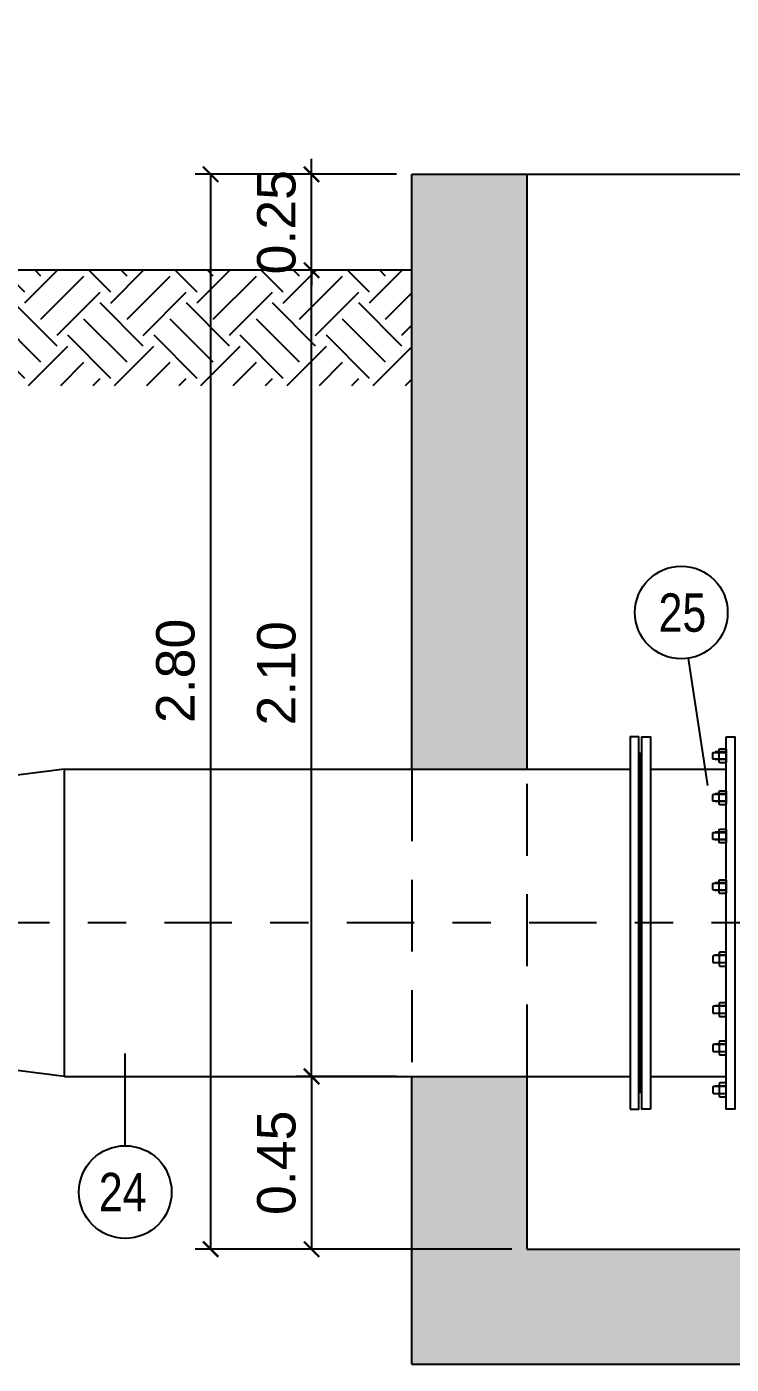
# Model space of a CAD drawing. Header units: feet. Extents: x 0 to 285115, y 0 to 9111421.
# Drawn here: x 285107.364 to 285109.199, y 9111354.56 to 9111358.044 of the extents above; entities that cross this region are included whole.
import ezdxf
from ezdxf.enums import TextEntityAlignment as Align

# ---------------------------------------------------------------- set-up
doc = ezdxf.new("R2010")
doc.units = ezdxf.units.FT
doc.header["$MEASUREMENT"] = 0
doc.linetypes.add('DASHDOT', pattern=[1, 0.5, -0.25, 0, -0.25])
doc.linetypes.add('HIDDEN', pattern=[0.375, 0.25, -0.125])
doc.layers.get('0').update_dxf_attribs({"linetype": 'CONTINUOUS'})
doc.layers.get('DEFPOINTS').update_dxf_attribs({"linetype": 'CONTINUOUS'})
for name, color, linetype in [('06', 6, 'CONTINUOUS'), ('EIXO', 1, 'DASHDOT'), ('H-SA-CONTORNO', 2, 'CONTINUOUS'), ('H-SA-DIM', 1, 'CONTINUOUS'), ('H-SA-ESTRUTURA (CORTE)', 5, 'CONTINUOUS'), ('H-SA-HTC CONCRETO', 253, 'CONTINUOUS'), ('H-SA-TUBOS', 3, 'CONTINUOUS'), ('INDIC', 2, 'CONTINUOUS')]:
    doc.layers.add(name, color=color, linetype=linetype)
doc.styles.add('EGC_Arial_2.0mm', font='arial.ttf', dxfattribs={"width": 0.8, "height": 2})
doc.styles.get("Standard").update_dxf_attribs({"font": 'arial.ttf'})
doc.dimstyles.new('Copy of EGC_2.0mm', dxfattribs={"dimtxt": 0.1, "dimasz": 0.04, "dimexe": 0.04, "dimexo": 0.04, "dimgap": 0.04, "dimtad": 1, "dimzin": 1, "dimdsep": 46, "dimtxsty": 'Standard', "dimblk": 'ARCHTICK', "dimcen": 0, "dimclrd": 1, "dimclre": 1, "dimclrt": 2, "dimazin": 0, "dimtfac": 1, "dimtix": 1, "dimtmove": 1, "dimatfit": 3, "dimldrblk": 'NONE', "dimfxl": 0.002, "dimtolj": 1, "dimtzin": 0, "dimlwd": -1, "dimarcsym": 0})

# ---------------------------------------------------------------- blocks, each defined once
blk = doc.blocks.new('_ArchTick')
at = {"color": 0, "linetype": 'ByBlock', "const_width": 0.15}
blk.add_lwpolyline([(-0.5, -0.5), (0.5, 0.5)], dxfattribs=at)
blk = doc.blocks.new('*D1261')
at = {"layer": 'DEFPOINTS', "color": 0, "transparency": 16777216}
for p in [(285108.3676, 9111357.6593), (285107.8432, 9111354.8593), (285108.6676, 9111354.8593)]:
    blk.add_point(p, dxfattribs=at)
at = {"layer": 'H-SA-DIM', "color": 1, "lineweight": -2, "transparency": 16777216}
for p, q in [((285108.3276, 9111357.6593), (285107.8032, 9111357.6593)), ((285108.6276, 9111354.8593), (285107.8032, 9111354.8593))]:
    blk.add_line(p, q, dxfattribs=at)
at = {"layer": 'H-SA-DIM', "color": 1, "transparency": 16777216}
blk.add_line((285107.8432, 9111357.6593), (285107.8432, 9111354.8593), dxfattribs=at)
at = {"layer": 'H-SA-DIM', "color": 1, "transparency": 16777216, "xscale": 0.04, "yscale": 0.04, "zscale": 0.04}
for p, rotation in [((285107.8432, 9111357.6593), 90), ((285107.8432, 9111354.8593), 270)]:
    blk.add_blockref('_ArchTick', p, dxfattribs=dict(at, rotation=rotation))
at = {"layer": 'H-SA-DIM', "color": 2, "transparency": 16777216, "insert": (285107.7521, 9111356.3656), "char_height": 0.1, "attachment_point": 5, "rotation": 90}
blk.add_mtext('\\A1;2.80', dxfattribs=at)
blk = doc.blocks.new('_None')
blk = doc.blocks.new('*D1258')
at = {"layer": 'DEFPOINTS', "color": 0, "transparency": 16777216}
for p in [(285108.3676, 9111355.3093), (285108.1062, 9111354.8593), (285108.6676, 9111354.8593)]:
    blk.add_point(p, dxfattribs=at)
at = {"layer": 'H-SA-DIM', "color": 1, "lineweight": -2, "transparency": 16777216}
for p, q in [((285108.3276, 9111355.3093), (285108.0662, 9111355.3093)), ((285108.6276, 9111354.8593), (285108.0662, 9111354.8593))]:
    blk.add_line(p, q, dxfattribs=at)
at = {"layer": 'H-SA-DIM', "color": 1, "transparency": 16777216}
blk.add_line((285108.1062, 9111355.3093), (285108.1062, 9111354.8593), dxfattribs=at)
at = {"layer": 'H-SA-DIM', "color": 1, "transparency": 16777216, "xscale": 0.04, "yscale": 0.04, "zscale": 0.04}
for p, rotation in [((285108.1062, 9111355.3093), 90), ((285108.1062, 9111354.8593), 270)]:
    blk.add_blockref('_ArchTick', p, dxfattribs=dict(at, rotation=rotation))
at = {"layer": 'H-SA-DIM', "color": 2, "transparency": 16777216, "insert": (285108.0151, 9111355.0843), "char_height": 0.1, "attachment_point": 5, "rotation": 90}
blk.add_mtext('\\A1;0.45', dxfattribs=at)
blk = doc.blocks.new('*D1259')
at = {"layer": 'DEFPOINTS', "color": 0, "transparency": 16777216}
for p in [(285108.1062, 9111357.4093), (285108.3676, 9111357.4093), (285108.3676, 9111355.3093)]:
    blk.add_point(p, dxfattribs=at)
at = {"layer": 'H-SA-DIM', "color": 1, "lineweight": -2, "transparency": 16777216}
for p, q in [((285108.3276, 9111357.4093), (285108.0662, 9111357.4093)), ((285108.3276, 9111355.3093), (285108.0662, 9111355.3093))]:
    blk.add_line(p, q, dxfattribs=at)
at = {"layer": 'H-SA-DIM', "color": 1, "transparency": 16777216}
blk.add_line((285108.1062, 9111355.3093), (285108.1062, 9111357.4093), dxfattribs=at)
at = {"layer": 'H-SA-DIM', "color": 1, "transparency": 16777216, "xscale": 0.04, "yscale": 0.04, "zscale": 0.04}
for p, rotation in [((285108.1062, 9111357.4093), 90), ((285108.1062, 9111355.3093), 270)]:
    blk.add_blockref('_ArchTick', p, dxfattribs=dict(at, rotation=rotation))
at = {"layer": 'H-SA-DIM', "color": 2, "transparency": 16777216, "insert": (285108.0151, 9111356.3593), "char_height": 0.1, "attachment_point": 5, "rotation": 90}
blk.add_mtext('\\A1;2.10', dxfattribs=at)
blk = doc.blocks.new('*D1260')
at = {"layer": 'DEFPOINTS', "color": 0, "transparency": 16777216}
for p in [(285108.1062, 9111357.6593), (285108.3656, 9111357.6593), (285108.3656, 9111357.4093)]:
    blk.add_point(p, dxfattribs=at)
at = {"layer": 'H-SA-DIM', "color": 1, "transparency": 16777216}
for p, q in [((285108.1062, 9111357.6593), (285108.1062, 9111357.6993)), ((285108.1062, 9111357.4093), (285108.1062, 9111357.6593)), ((285108.1062, 9111357.4093), (285108.1062, 9111357.3693))]:
    blk.add_line(p, q, dxfattribs=at)
at = {"layer": 'H-SA-DIM', "color": 1, "lineweight": -2, "transparency": 16777216}
for p, q in [((285108.3256, 9111357.6593), (285108.0662, 9111357.6593)), ((285108.3256, 9111357.4093), (285108.0662, 9111357.4093))]:
    blk.add_line(p, q, dxfattribs=at)
at = {"layer": 'H-SA-DIM', "color": 1, "transparency": 16777216, "xscale": 0.04, "yscale": 0.04, "zscale": 0.04}
for p, rotation in [((285108.1062, 9111357.6593), 270), ((285108.1062, 9111357.4093), 90)]:
    blk.add_blockref('_ArchTick', p, dxfattribs=dict(at, rotation=rotation))
at = {"layer": 'H-SA-DIM', "color": 2, "transparency": 16777216, "insert": (285108.0151, 9111357.5343), "char_height": 0.1, "attachment_point": 5, "rotation": 90}
blk.add_mtext('\\A1;0.25', dxfattribs=at)

msp = doc.modelspace()

# ---------------------------------------------------------------- hatches: boundary and pattern name
h = msp.add_hatch()
h.set_pattern_fill('EARTH', color=251, scale=0.025, angle=45, style=0)
h.set_pattern_definition([(45, (285158.85506, 9111337.70759), (2e-17, 0.2245064), [0.15875, -0.15875]), (45, (285158.81296, 9111337.74968), (2e-17, 0.2245064), [0.15875, -0.15875]), (45, (285158.77087, 9111337.79178), (2e-17, 0.2245064), [0.15875, -0.15875]), (135, (285158.77087, 9111337.81984), (-0.2245064, 2e-17), [0.15875, -0.15875]), (135, (285158.81296, 9111337.86193), (-0.2245064, 2e-17), [0.15875, -0.15875]), (135, (285158.85506, 9111337.90403), (-0.2245064, 2e-17), [0.15875, -0.15875])])
h.paths.add_polyline_path([(285106.3676, 9111357.4093), (285106.3676, 9111357.1093), (285108.3676, 9111357.1093), (285108.3676, 9111357.4093)])
at = {"layer": 'H-SA-HTC CONCRETO'}
h = msp.add_hatch(color=256, dxfattribs=at)
h.dxf.hatch_style = 1
h.paths.add_polyline_path([(285099.4276, 9111357.6793), (285099.3776, 9111357.6793), (285099.3776, 9111357.7093), (285098.0676, 9111357.7093), (285098.0676, 9111358.7093), (285097.7676, 9111358.7093), (285097.7676, 9111357.7093), (285096.7676, 9111357.7093), (285096.7676, 9111357.4093), (285097.7676, 9111357.4093), (285097.7676, 9111357.1919), (285098.0676, 9111357.1919), (285098.0676, 9111357.4093), (285099.4276, 9111357.4093)])
h.paths.add_polyline_path([(285098.0676, 9111361.7093), (285097.7676, 9111361.7093), (285097.7676, 9111360.2093), (285098.0676, 9111360.2093)])
h.paths.add_polyline_path([(285098.0676, 9111363.8782), (285098.0676, 9111364.9406), (285097.7676, 9111364.9406), (285097.7676, 9111364.599), (285097.2176, 9111364.599), (285097.2176, 9111365.4529), (285097.0676, 9111365.4529), (285097.0676, 9111364.4282), (285097.7676, 9111364.4282), (285097.7676, 9111363.8782), (285097.7676, 9111362.7093), (285098.0676, 9111362.7093)])
h.paths.add_polyline_path([(285102.5676, 9111363.7282), (285106.0676, 9111363.7282), (285106.0676, 9111364.4282), (285102.5676, 9111364.4282), (285102.2676, 9111364.4282), (285101.4679, 9111363.7282), (285102.2676, 9111363.7282), (285102.2676, 9111357.7093), (285102.5676, 9111357.7093)])
h.paths.add_polyline_path([(285101.4676, 9111363.7282), (285102.2676, 9111364.4282), (285098.0676, 9111364.4282), (285098.0676, 9111363.7282), (285101.4676, 9111363.7282)])
h.paths.add_polyline_path([(285106.3676, 9111364.4282), (285107.0676, 9111364.4282), (285107.0676, 9111365.4529), (285106.9176, 9111365.4529), (285106.9176, 9111364.599), (285106.3676, 9111364.599), (285106.3676, 9111364.9406), (285106.0676, 9111364.9406), (285106.0676, 9111363.8782), (285106.0676, 9111362.8495), (285106.3676, 9111362.6802), (285106.3676, 9111363.8782)])
h.paths.add_polyline_path([(285106.3676, 9111362.6802), (285106.0676, 9111362.8495), (285106.0676, 9111362.7093), (285106.3676, 9111362.7093)], flags=17)
h.paths.add_polyline_path([(285102.3992, 9111364.9717), (285102.2995, 9111364.9745), (285102.2995, 9111364.4465), (285102.3992, 9111364.4465)])
h.paths.add_polyline_path([(285101.8357, 9111364.9745), (285101.736, 9111364.9717), (285101.736, 9111364.4465), (285101.8357, 9111364.4465)])
h.paths.add_polyline_path([(285102.5676, 9111357.0593), (285102.5678, 9111357.7093), (285101.9676, 9111357.7093), (285101.9676, 9111357.1593), (285102.2676, 9111357.1593), (285102.2676, 9111356.0093), (285102.4064, 9111356.0093), (285102.4064, 9111356.0943), (285102.4289, 9111356.0943), (285102.4289, 9111356.0093), (285102.5676, 9111356.0093)])
h.paths.add_polyline_path([(285100.9676, 9111357.3704), (285100.9676, 9111357.7093), (285100.2786, 9111357.7093), (285100.2766, 9111357.6793), (285100.2276, 9111357.6793), (285100.2276, 9111357.4093), (285100.6676, 9111357.4093), (285100.6676, 9111357.1593), (285100.9676, 9111357.1593)])
h.paths.add_polyline_path([(285098.0676, 9111357.7245), (285097.7676, 9111357.1919)], flags=17)
h.paths.add_polyline_path([(285098.0676, 9111357.1919), (285097.7676, 9111357.1919), (285097.7676, 9111357.0593), (285098.0676, 9111357.0593)])
h.paths.add_polyline_path([(285110.9676, 9111357.6593), (285110.6676, 9111357.6593), (285110.6676, 9111356.1093), (285110.9676, 9111356.1092)])
h.paths.add_polyline_path([(285108.6676, 9111357.6593), (285108.3676, 9111357.6593), (285108.3676, 9111356.1093), (285108.6676, 9111356.1093)])
h.paths.add_polyline_path([(285108.6676, 9111355.3093), (285108.3676, 9111355.3093), (285108.3676, 9111354.6093), (285108.6676, 9111354.6093)], flags=17)
h.paths.add_polyline_path([(285110.9676, 9111354.5596), (285110.9676, 9111355.3093), (285110.6676, 9111355.3093), (285110.6676, 9111354.8593), (285108.6676, 9111354.8593), (285108.6676, 9111354.6093), (285108.3676, 9111354.6093), (285108.3676, 9111354.5596)])

# ---------------------------------------------------------------- linework, layer by layer
at = {"layer": '06'}
msp.add_line((285108.3676, 9111357.4093), (285106.3676, 9111357.4093), dxfattribs=at)
at = {"layer": 'EIXO', "ltscale": 0.35}
msp.add_line((285111.2233, 9111355.7093), (285101.4676, 9111355.7093), dxfattribs=at)
at = {"layer": 'H-SA-CONTORNO', "ltscale": 0.75}
msp.add_line((285108.6676, 9111357.6593), (285110.6676, 9111357.6593), dxfattribs=at)
at = {"layer": 'H-SA-CONTORNO', "color": 1, "linetype": 'HIDDEN', "ltscale": 0.75}
for p, q in [((285108.6676, 9111355.3093), (285108.6676, 9111356.1593)), ((285108.3676, 9111356.1093), (285108.3676, 9111355.3093))]:
    msp.add_line(p, q, dxfattribs=at)
at = {"layer": 'H-SA-ESTRUTURA (CORTE)'}
for p, q in [((285108.3676, 9111356.1093), (285108.3676, 9111357.6593)), ((285108.3676, 9111357.6593), (285108.6676, 9111357.6593)), ((285108.6676, 9111356.1093), (285108.6676, 9111357.6593)), ((285108.3676, 9111354.5596), (285108.3676, 9111355.3093)), ((285108.6676, 9111354.8593), (285108.6676, 9111355.3093)), ((285108.6676, 9111354.8593), (285110.6676, 9111354.8593)), ((285108.3676, 9111354.5596), (285110.9676, 9111354.5596))]:
    msp.add_line(p, q, dxfattribs=at)
at = {"layer": 'H-SA-TUBOS'}
for p, q in [((285109.1861, 9111356.1545), (285109.1571, 9111356.1545)), ((285109.1861, 9111356.1345), (285109.1571, 9111356.1345)), ((285109.1699, 9111356.1535), (285109.1843, 9111356.1535)), ((285109.1843, 9111356.1355), (285109.1699, 9111356.1355)), ((285107.4626, 9111356.1093), (285106.6626, 9111356.0093)), ((285107.4626, 9111355.3093), (285107.4626, 9111356.1093)), ((285107.4626, 9111356.1093), (285108.3676, 9111356.1093)), ((285108.3676, 9111356.1093), (285108.6676, 9111356.1093)), ((285108.6676, 9111356.1093), (285108.9361, 9111356.1093)), ((285108.9891, 9111356.1093), (285109.1861, 9111356.1093)), ((285109.1861, 9111356.0452), (285109.1571, 9111356.0452)), ((285109.1861, 9111356.0252), (285109.1571, 9111356.0252)), ((285109.1699, 9111356.0442), (285109.1843, 9111356.0442)), ((285109.1843, 9111356.0262), (285109.1699, 9111356.0262)), ((285109.1861, 9111355.9456), (285109.1571, 9111355.9456)), ((285109.1861, 9111355.9256), (285109.1571, 9111355.9256)), ((285109.1699, 9111355.9446), (285109.1843, 9111355.9446)), ((285109.1843, 9111355.9266), (285109.1699, 9111355.9266)), ((285109.1861, 9111355.8138), (285109.1571, 9111355.8138)), ((285109.1699, 9111355.8128), (285109.1843, 9111355.8128)), ((285109.1861, 9111355.7938), (285109.1571, 9111355.7938)), ((285109.1843, 9111355.7948), (285109.1699, 9111355.7948)), ((285109.1861, 9111355.6249), (285109.1571, 9111355.6249)), ((285109.1861, 9111355.6049), (285109.1571, 9111355.6049)), ((285109.1843, 9111355.6239), (285109.1699, 9111355.6239)), ((285109.1699, 9111355.6059), (285109.1843, 9111355.6059)), ((285109.1861, 9111355.4931), (285109.1571, 9111355.4931)), ((285109.1861, 9111355.4731), (285109.1571, 9111355.4731)), ((285109.1843, 9111355.4921), (285109.1699, 9111355.4921)), ((285109.1699, 9111355.4741), (285109.1843, 9111355.4741)), ((285107.4626, 9111355.3093), (285106.6626, 9111355.4093)), ((285109.1861, 9111355.3935), (285109.1571, 9111355.3935)), ((285109.1843, 9111355.3925), (285109.1699, 9111355.3925)), ((285109.1861, 9111355.3735), (285109.1571, 9111355.3735)), ((285109.1699, 9111355.3745), (285109.1843, 9111355.3745)), ((285107.4626, 9111355.3093), (285108.3676, 9111355.3093)), ((285108.3676, 9111355.3093), (285108.6676, 9111355.3093)), ((285108.6676, 9111355.3093), (285108.9361, 9111355.3093)), ((285108.9891, 9111355.3093), (285109.1861, 9111355.3093)), ((285109.1861, 9111355.2842), (285109.1571, 9111355.2842)), ((285109.1861, 9111355.2642), (285109.1571, 9111355.2642)), ((285109.1843, 9111355.2832), (285109.1699, 9111355.2832)), ((285109.1699, 9111355.2652), (285109.1843, 9111355.2652))]:
    msp.add_line(p, q, dxfattribs=at)
for points in [[(285108.9361, 9111355.2243), (285108.9586, 9111355.2243), (285108.9586, 9111356.1943), (285108.9361, 9111356.1943)], [(285108.9891, 9111355.2243), (285108.9666, 9111355.2243), (285108.9666, 9111356.1943), (285108.9891, 9111356.1943)], [(285109.1861, 9111356.1943), (285109.2086, 9111356.1943), (285109.2086, 9111355.2243), (285109.1861, 9111355.2243)]]:
    msp.add_lwpolyline(points, close=True, dxfattribs=at)
for points in [[(285109.1861, 9111356.1283, -0.414214), (285109.1843, 9111356.1265), (285109.1699, 9111356.1265, -0.414214), (285109.1681, 9111356.1283), (285109.1681, 9111356.1607, -0.414214), (285109.1699, 9111356.1625), (285109.1843, 9111356.1625, -0.414214), (285109.1861, 9111356.1607)], [(285109.1861, 9111356.019, -0.414214), (285109.1843, 9111356.0172), (285109.1699, 9111356.0172, -0.414214), (285109.1681, 9111356.019), (285109.1681, 9111356.0514, -0.414214), (285109.1699, 9111356.0532), (285109.1843, 9111356.0532, -0.414214), (285109.1861, 9111356.0514)], [(285109.1861, 9111355.9194, -0.414214), (285109.1843, 9111355.9176), (285109.1699, 9111355.9176, -0.414214), (285109.1681, 9111355.9194), (285109.1681, 9111355.9518, -0.414214), (285109.1699, 9111355.9536), (285109.1843, 9111355.9536, -0.414214), (285109.1861, 9111355.9518)], [(285109.1861, 9111355.7876, -0.414214), (285109.1843, 9111355.7858), (285109.1699, 9111355.7858, -0.414214), (285109.1681, 9111355.7876), (285109.1681, 9111355.82, -0.414214), (285109.1699, 9111355.8218), (285109.1843, 9111355.8218, -0.414214), (285109.1861, 9111355.82)], [(285109.1861, 9111355.6311, 0.414214), (285109.1843, 9111355.6329), (285109.1699, 9111355.6329, 0.414214), (285109.1681, 9111355.6311), (285109.1681, 9111355.5987, 0.414214), (285109.1699, 9111355.5969), (285109.1843, 9111355.5969, 0.414214), (285109.1861, 9111355.5987)], [(285109.1861, 9111355.4993, 0.414214), (285109.1843, 9111355.5011), (285109.1699, 9111355.5011, 0.414214), (285109.1681, 9111355.4993), (285109.1681, 9111355.4669, 0.414214), (285109.1699, 9111355.4651), (285109.1843, 9111355.4651, 0.414214), (285109.1861, 9111355.4669)], [(285109.1861, 9111355.3997, 0.414214), (285109.1843, 9111355.4015), (285109.1699, 9111355.4015, 0.414214), (285109.1681, 9111355.3997), (285109.1681, 9111355.3673, 0.414214), (285109.1699, 9111355.3655), (285109.1843, 9111355.3655, 0.414214), (285109.1861, 9111355.3673)], [(285109.1861, 9111355.2904, 0.414214), (285109.1843, 9111355.2922), (285109.1699, 9111355.2922, 0.414214), (285109.1681, 9111355.2904), (285109.1681, 9111355.258, 0.414214), (285109.1699, 9111355.2562), (285109.1843, 9111355.2562, 0.414214), (285109.1861, 9111355.258)]]:
    msp.add_lwpolyline(points, format="xyb", close=True, dxfattribs=at)
for points in [[(285108.9586, 9111355.2683), (285108.9626, 9111355.2683), (285108.9626, 9111356.1503), (285108.9586, 9111356.1503)], [(285108.9666, 9111355.2683), (285108.9626, 9111355.2683), (285108.9626, 9111356.1503), (285108.9666, 9111356.1503)], [(285109.1681, 9111356.1526), (285109.1699, 9111356.1535), (285109.1681, 9111356.1544)], [(285109.1681, 9111356.1346), (285109.1699, 9111356.1355), (285109.1681, 9111356.1364)], [(285109.1861, 9111356.1544), (285109.1843, 9111356.1535), (285109.1861, 9111356.1526)], [(285109.1861, 9111356.1364), (285109.1843, 9111356.1355), (285109.1861, 9111356.1346)], [(285109.1681, 9111356.0433), (285109.1699, 9111356.0442), (285109.1681, 9111356.0451)], [(285109.1681, 9111356.0253), (285109.1699, 9111356.0262), (285109.1681, 9111356.0271)], [(285109.1861, 9111356.0451), (285109.1843, 9111356.0442), (285109.1861, 9111356.0433)], [(285109.1861, 9111356.0271), (285109.1843, 9111356.0262), (285109.1861, 9111356.0253)], [(285109.1681, 9111355.9437), (285109.1699, 9111355.9446), (285109.1681, 9111355.9455)], [(285109.1681, 9111355.9257), (285109.1699, 9111355.9266), (285109.1681, 9111355.9275)], [(285109.1861, 9111355.9455), (285109.1843, 9111355.9446), (285109.1861, 9111355.9437)], [(285109.1861, 9111355.9275), (285109.1843, 9111355.9266), (285109.1861, 9111355.9257)], [(285109.1681, 9111355.8119), (285109.1699, 9111355.8128), (285109.1681, 9111355.8137)], [(285109.1861, 9111355.8137), (285109.1843, 9111355.8128), (285109.1861, 9111355.8119)], [(285109.1681, 9111355.7939), (285109.1699, 9111355.7948), (285109.1681, 9111355.7957)], [(285109.1861, 9111355.7957), (285109.1843, 9111355.7948), (285109.1861, 9111355.7939)], [(285109.1681, 9111355.6248), (285109.1699, 9111355.6239), (285109.1681, 9111355.623)], [(285109.1681, 9111355.6068), (285109.1699, 9111355.6059), (285109.1681, 9111355.605)], [(285109.1861, 9111355.623), (285109.1843, 9111355.6239), (285109.1861, 9111355.6248)], [(285109.1861, 9111355.605), (285109.1843, 9111355.6059), (285109.1861, 9111355.6068)], [(285109.1681, 9111355.493), (285109.1699, 9111355.4921), (285109.1681, 9111355.4912)], [(285109.1681, 9111355.475), (285109.1699, 9111355.4741), (285109.1681, 9111355.4732)], [(285109.1861, 9111355.4912), (285109.1843, 9111355.4921), (285109.1861, 9111355.493)], [(285109.1861, 9111355.4732), (285109.1843, 9111355.4741), (285109.1861, 9111355.475)], [(285109.1681, 9111355.3934), (285109.1699, 9111355.3925), (285109.1681, 9111355.3916)], [(285109.1861, 9111355.3916), (285109.1843, 9111355.3925), (285109.1861, 9111355.3934)], [(285109.1681, 9111355.3754), (285109.1699, 9111355.3745), (285109.1681, 9111355.3736)], [(285109.1861, 9111355.3736), (285109.1843, 9111355.3745), (285109.1861, 9111355.3754)], [(285109.1681, 9111355.2841), (285109.1699, 9111355.2832), (285109.1681, 9111355.2823)], [(285109.1681, 9111355.2661), (285109.1699, 9111355.2652), (285109.1681, 9111355.2643)], [(285109.1861, 9111355.2823), (285109.1843, 9111355.2832), (285109.1861, 9111355.2841)], [(285109.1861, 9111355.2643), (285109.1843, 9111355.2652), (285109.1861, 9111355.2661)]]:
    msp.add_lwpolyline(points, dxfattribs=at)
for points in [[(285109.1681, 9111356.1355), (285109.1532, 9111356.1355, -0.414214), (285109.1514, 9111356.1373), (285109.1514, 9111356.1517, -0.414214), (285109.1532, 9111356.1535), (285109.1681, 9111356.1535)], [(285109.1681, 9111356.0262), (285109.1532, 9111356.0262, -0.414214), (285109.1514, 9111356.028), (285109.1514, 9111356.0424, -0.414214), (285109.1532, 9111356.0442), (285109.1681, 9111356.0442)], [(285109.1681, 9111355.9266), (285109.1532, 9111355.9266, -0.414214), (285109.1514, 9111355.9284), (285109.1514, 9111355.9428, -0.414214), (285109.1532, 9111355.9446), (285109.1681, 9111355.9446)], [(285109.1681, 9111355.7948), (285109.1532, 9111355.7948, -0.414214), (285109.1514, 9111355.7966), (285109.1514, 9111355.811, -0.414214), (285109.1532, 9111355.8128), (285109.1681, 9111355.8128)], [(285109.1681, 9111355.6239), (285109.1532, 9111355.6239, 0.414214), (285109.1514, 9111355.6221), (285109.1514, 9111355.6077, 0.414214), (285109.1532, 9111355.6059), (285109.1681, 9111355.6059)], [(285109.1681, 9111355.4921), (285109.1532, 9111355.4921, 0.414214), (285109.1514, 9111355.4903), (285109.1514, 9111355.4759, 0.414214), (285109.1532, 9111355.4741), (285109.1681, 9111355.4741)], [(285109.1681, 9111355.3925), (285109.1532, 9111355.3925, 0.414214), (285109.1514, 9111355.3907), (285109.1514, 9111355.3763, 0.414214), (285109.1532, 9111355.3745), (285109.1681, 9111355.3745)], [(285109.1681, 9111355.2832), (285109.1532, 9111355.2832, 0.414214), (285109.1514, 9111355.2814), (285109.1514, 9111355.267, 0.414214), (285109.1532, 9111355.2652), (285109.1681, 9111355.2652)]]:
    msp.add_lwpolyline(points, format="xyb", dxfattribs=at)
at = {"layer": 'INDIC', "color": 1, "linetype": 'Continuous'}
for p, q in [((285109.0873, 9111356.3982), (285109.1373, 9111356.0673)), ((285107.621, 9111355.1289), (285107.621, 9111355.3691))]:
    msp.add_line(p, q, dxfattribs=at)
for centre in [(285109.0693, 9111356.5176), (285107.621, 9111355.0081)]:
    msp.add_circle(centre, 0.1207, dxfattribs=at)

# ---------------------------------------------------------------- texts
at = {"layer": 'INDIC', "color": 2, "style": 'EGC_Arial_2.0mm', "width": 0.8}
for s, p in [('25', (285109.0722, 9111356.5176)), ('24', (285107.6143, 9111355.0081))]:
    msp.add_text(s, height=0.1, dxfattribs=at).set_placement(p, align=Align.MIDDLE_CENTER)

# ---------------------------------------------------------------- dimensions: what is measured, and where the dimension line sits
at = {"layer": 'H-SA-DIM'}
for base, p1, p2, picture, middle in [((285108.1062, 9111357.6593), (285108.3656, 9111357.4093), (285108.3656, 9111357.6593), '*D1260', (285108.0151, 9111357.5343)), ((285108.1062, 9111357.4093), (285108.3676, 9111355.3093), (285108.3676, 9111357.4093), '*D1259', (285108.0151, 9111356.3593)), ((285108.1062, 9111354.8593), (285108.3676, 9111355.3093), (285108.6676, 9111354.8593), '*D1258', (285108.0151, 9111355.0843))]:
    dim = msp.add_linear_dim(base=base, p1=p1, p2=p2, angle=90, dimstyle='Copy of EGC_2.0mm', dxfattribs=at)
    dim.commit()
    dim.dimension.update_dxf_attribs({"geometry": picture, "text_midpoint": middle})
dim = msp.add_linear_dim(base=(285107.8432, 9111354.8593), p1=(285108.3676, 9111357.6593), p2=(285108.6676, 9111354.8593), angle=90, dimstyle='Copy of EGC_2.0mm', dxfattribs=at)
dim.commit()
dim.dimension.update_dxf_attribs({"geometry": '*D1261', "text_midpoint": (285107.8432, 9111356.3656), "dimtype": 160})

doc.saveas('drawing.dxf')
